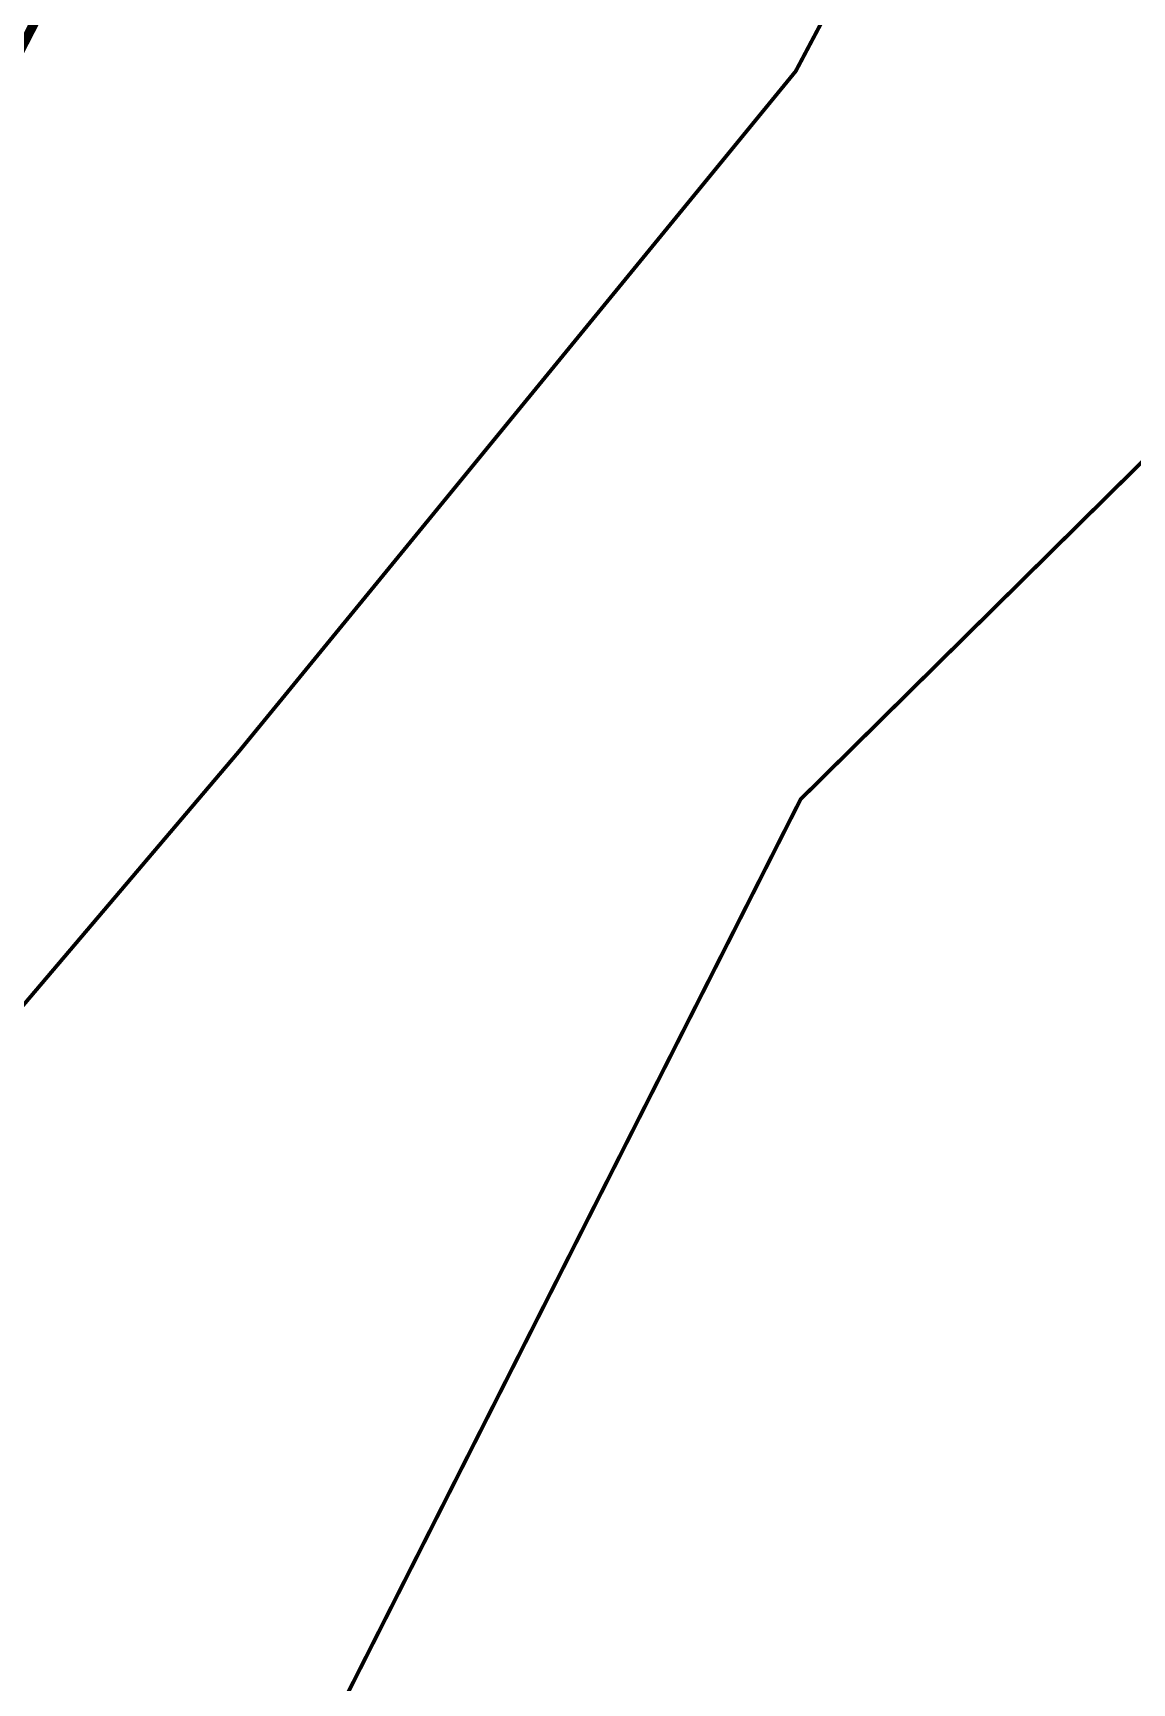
# Model space of a CAD drawing. Header units: metres. Extents: x 561401 to 594056, y 8460144 to 8508504.
# Drawn here: x 573708.7 to 573766.6, y 8481210.3 to 8481297.3 of the extents above; entities that cross this region are included whole.
import ezdxf

# ---------------------------------------------------------------- set-up
doc = ezdxf.new("R2010")
doc.units = ezdxf.units.M
for name, color, linetype in [('1.1. DERECHO DE VIA', 230, 'Continuous'), ('1.2. AFECTADOS BASE GRAFICA ESTATAL NO INSCRITO', 30, 'Continuous'), ('1.2. BASE GRAFICA SUNARP', 150, 'Continuous')]:
    doc.layers.add(name, color=color, linetype=linetype)

msp = doc.modelspace()

# ---------------------------------------------------------------- linework, layer by layer
at = {"layer": '1.1. DERECHO DE VIA', "color": 230, "linetype": 'Continuous', "lineweight": 40, "ltscale": 0.2, "const_width": 0.5}
msp.add_lwpolyline([(573864.151, 8481567.972), (573854.766, 8481550.311), (573845.427, 8481532.626), (573844.786, 8481516.972), (573837.54, 8481498.331), (573826.52, 8481487.563), (573819.018, 8481469.024), (573811.516, 8481450.484), (573804.014, 8481431.944), (573796.416, 8481413.445), (573786.477, 8481396.122), (573773.923, 8481380.563), (573761.064, 8481365.244), (573748.205, 8481349.926), (573735.347, 8481334.608), (573722.497, 8481319.281), (573711.312, 8481302.734), (573702.164, 8481284.949), (573693.069, 8481267.137), (573683.975, 8481249.324), (573675.182, 8481231.365), (573668.123, 8481212.662), (573661.997, 8481193.623)], dxfattribs=at)
at = {"layer": '1.2. AFECTADOS BASE GRAFICA ESTATAL NO INSCRITO', "color": 64, "linetype": 'Continuous', "lineweight": -3, "const_width": 0.2}
msp.add_lwpolyline([(573710.824, 8481305.244), (573706.104, 8481296.047), (573704.933, 8481293.729), (573700.832, 8481288.205), (573698.381, 8481285.149), (573698.381, 8481285.149), (573694.968, 8481280.193), (573691.688, 8481273.338), (573689.463, 8481268.175), (573686.98, 8481261.329), (573684.982, 8481254.964), (573683.755, 8481248.174), (573682.334, 8481239.566), (573701.629, 8481238.313), (573719.561, 8481259.408), (573748.916, 8481295.268), (573767.444, 8481330.21)], dxfattribs=at)
at = {"layer": '1.2. BASE GRAFICA SUNARP', "color": 64, "linetype": 'Continuous', "lineweight": -3, "const_width": 0.2}
msp.add_lwpolyline([(574047.702, 8481809.341), (574010.425, 8481754.118), (573973.095, 8481680.451), (573935.766, 8481606.785), (573879.772, 8481496.285), (573842.443, 8481422.62), (573823.674, 8481348.901), (573805.01, 8481312.068), (573767.786, 8481275.288), (573749.174, 8481256.898), (573730.509, 8481220.065), (573711.845, 8481183.232)], dxfattribs=at)

doc.saveas('drawing.dxf')
